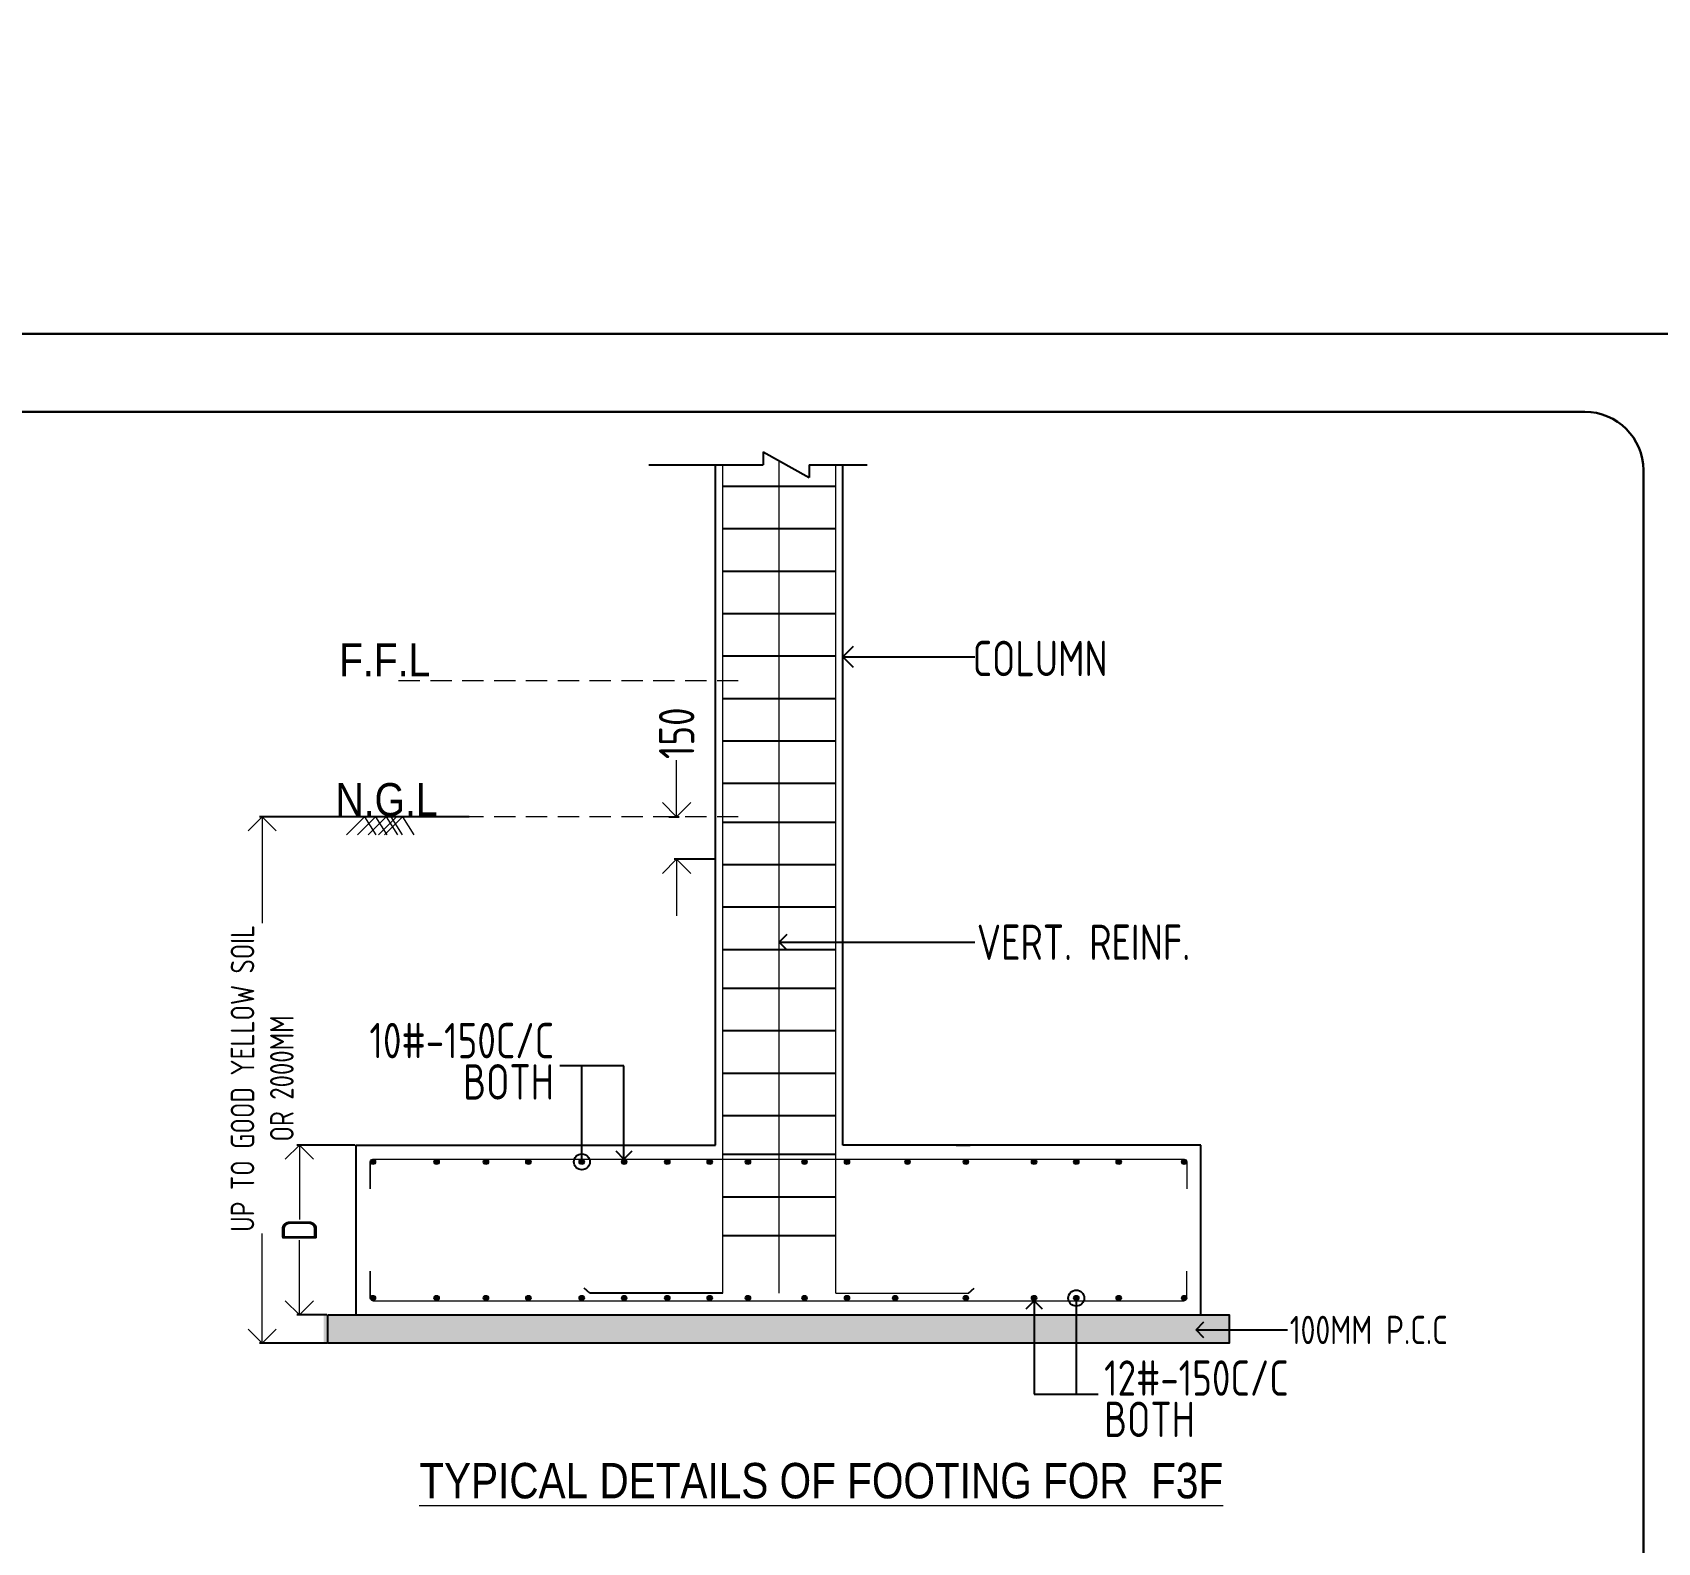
# Model space of a CAD drawing. Header units: inches. Extents: x -605 to 2991212, y -2872845 to 0.
# Drawn here: x 2440631 to 2452114, y -2625734 to -2615065 of the extents above; entities that cross this region are included whole.
import ezdxf
from ezdxf import colors
from ezdxf.entities.mleader import LeaderData, LeaderLine
from ezdxf.enums import TextEntityAlignment as Align
from ezdxf.math import Vec2, Vec3

# ---------------------------------------------------------------- set-up
doc = ezdxf.new("R2010")
doc.units = ezdxf.units.IN
doc.header["$LTSCALE"] = 600
doc.header["$MEASUREMENT"] = 0
doc.linetypes.add('HIDDEN', pattern=[0.375, 0.25, -0.125])
for name, color, linetype, lineweight in [('PV_TEXT_ROMANS', 7, 'Continuous', 0), ('rDIMension', 1, 'Continuous', 18), ('rPCC DASH', 9, 'HIDDEN', 15), ('rRCC 1', 3, 'Continuous', 25), ('rRCC 2', 40, 'Continuous', 15), ('rREINF 1', 1, 'Continuous', 25), ('rSHEET', 2, 'Continuous', 30), ('TEXT3', 7, 'Continuous', 30)]:
    doc.layers.add(name, color=color, linetype=linetype, lineweight=lineweight)
doc.layers.add('S&T_HATCH', color=7, linetype='Continuous')
doc.styles.add('DIM', font='geniso.shx', dxfattribs={"width": 0.85})
doc.styles.add('J.P', font='ARIALN.TTF')
doc.styles.add('ROMANS', font='arial.ttf')
doc.styles.add('TEXT3', font='geniso.shx')
doc.dimstyles.new('ST-150', dxfattribs={"dimscale": 75, "dimtxt": 3, "dimasz": 2, "dimexe": 0.18, "dimexo": 0.0625, "dimgap": 0.2, "dimtad": 0, "dimdec": 0, "dimlfac": 2, "dimzin": 0, "dimdsep": 46, "dimtxsty": 'DIM', "dimblk": 'OPEN90', "dimcen": 0.09, "dimclrd": 256, "dimclrt": 7, "dimadec": 0, "dimazin": 0, "dimtfac": 1, "dimtdec": 0, "dimtofl": 0, "dimtmove": 0, "dimatfit": 3, "dimldrblk": 'OPEN90', "dimfxl": 1, "dimtolj": 1, "dimtzin": 0, "dimlwd": -1, "dimarcsym": 0})
doc.dimstyles.new('ST-50', dxfattribs={"dimscale": 100, "dimtxt": 2.5, "dimasz": 2, "dimexe": 0.18, "dimexo": 0.0625, "dimgap": 0.2, "dimtad": 0, "dimdec": 0, "dimlfac": 0.5, "dimzin": 0, "dimdsep": 46, "dimtxsty": 'DIM', "dimblk": 'OPEN90', "dimcen": 0.09, "dimclrd": 256, "dimclrt": 7, "dimadec": 0, "dimazin": 0, "dimtfac": 1, "dimtdec": 0, "dimtofl": 0, "dimtmove": 0, "dimatfit": 3, "dimldrblk": 'OPEN90', "dimfxl": 1, "dimtolj": 1, "dimtzin": 0, "dimlwd": -1, "dimarcsym": 0})

# ---------------------------------------------------------------- blocks, each defined once
blk = doc.blocks.new('_Open90')
at = {"color": 0, "linetype": 'ByBlock', "lineweight": -2}
for p, q in [((0, 0), (-1, 0)), ((-0.5, 0.5), (0, 0)), ((0, 0), (-0.5, -0.5))]:
    blk.add_line(p, q, dxfattribs=at)
blk = doc.blocks.new('*D1564')
at = {"layer": 'Defpoints', "color": 0}
for p in [(2442253.703290101, -2620606.482858194), (2443722.596798629, -2620606.482858194), (2442717.820441025, -2624325.845076003)]:
    blk.add_point(p, dxfattribs=at)
at = {"layer": 'rDIMension', "color": 0, "lineweight": -2}
for p, q in [((2443716.346798629, -2620606.482858194), (2442235.703290101, -2620606.482858194)), ((2442711.570441025, -2624325.845076003), (2442235.703290101, -2624325.845076003))]:
    blk.add_line(p, q, dxfattribs=at)
at = {"layer": 'rDIMension'}
for p, q in [((2442253.703290101, -2620806.482858194), (2442253.703290101, -2621358.243251935)), ((2442253.703290101, -2624125.845076003), (2442253.703290101, -2623551.587351934))]:
    blk.add_line(p, q, dxfattribs=at)
at = {"layer": 'rDIMension', "xscale": 200, "yscale": 200, "zscale": 200}
for p, rotation in [((2442253.703290101, -2620606.482858194), 90), ((2442253.703290101, -2624325.845076003), 270)]:
    blk.add_blockref('_Open90', p, dxfattribs=dict(at, rotation=rotation))
at = {"layer": 'rDIMension', "color": 7, "insert": (2442253.703290101, -2622454.915301935), "char_height": 250, "attachment_point": 5, "rotation": 90, "style": 'DIM'}
blk.add_mtext('\\A1;{\\H0.66667x;UP TO GOOD YELLOW SOIL\\POR 2000MM}', dxfattribs=at)
blk = doc.blocks.new('*D1565')
at = {"layer": 'Defpoints', "color": 0}
for p in [(2445120.388200123, -2620606.482858194), (2445182.667822458, -2620906.482858195), (2445457.820441025, -2620906.482858195)]:
    blk.add_point(p, dxfattribs=at)
at = {"layer": 'rDIMension'}
for p, q in [((2445182.667822458, -2620406.482858194), (2445182.667822458, -2620206.482858194)), ((2445182.667822458, -2621106.482858195), (2445182.667822458, -2621306.482858195))]:
    blk.add_line(p, q, dxfattribs=at)
at = {"layer": 'rDIMension', "color": 0, "lineweight": -2}
for p, q in [((2445126.638200123, -2620606.482858194), (2445200.667822458, -2620606.482858194)), ((2445451.570441025, -2620906.482858195), (2445164.667822458, -2620906.482858195))]:
    blk.add_line(p, q, dxfattribs=at)
at = {"layer": 'rDIMension', "xscale": 200, "yscale": 200, "zscale": 200}
for p, rotation in [((2445182.667822458, -2620606.482858194), 270), ((2445182.667822458, -2620906.482858195), 90)]:
    blk.add_blockref('_Open90', p, dxfattribs=dict(at, rotation=rotation))
at = {"layer": 'rDIMension', "color": 7, "insert": (2445182.667822458, -2620016.399196777), "char_height": 250, "attachment_point": 5, "rotation": 90, "style": 'DIM'}
blk.add_mtext('\\A1;150', dxfattribs=at)
blk = doc.blocks.new('*D1566')
at = {"layer": 'Defpoints', "color": 0}
for p in [(2442516.679600186, -2622925.845076002), (2442917.820441025, -2622925.845076002), (2442717.820441025, -2624125.845076003)]:
    blk.add_point(p, dxfattribs=at)
at = {"layer": 'rDIMension', "color": 0, "lineweight": -2}
for p, q in [((2442911.570441025, -2622925.845076002), (2442498.679600186, -2622925.845076002)), ((2442711.570441025, -2624125.845076003), (2442498.679600186, -2624125.845076003))]:
    blk.add_line(p, q, dxfattribs=at)
at = {"layer": 'rDIMension'}
for p, q in [((2442516.679600186, -2623125.845076002), (2442516.679600186, -2623452.720076003)), ((2442516.679600186, -2623925.845076003), (2442516.679600186, -2623598.970076003))]:
    blk.add_line(p, q, dxfattribs=at)
at = {"layer": 'rDIMension', "xscale": 200, "yscale": 200, "zscale": 200}
for p, rotation in [((2442516.679600186, -2622925.845076002), 90), ((2442516.679600186, -2624125.845076003), 270)]:
    blk.add_blockref('_Open90', p, dxfattribs=dict(at, rotation=rotation))
at = {"layer": 'rDIMension', "color": 7, "insert": (2442516.679600186, -2623525.845076003), "char_height": 250, "attachment_point": 5, "rotation": 90, "style": 'DIM'}
blk.add_mtext('\\A1;D', dxfattribs=at)
blk = doc.blocks.new('_DotBlank')
at = {"color": 0, "linetype": 'ByBlock', "lineweight": -2}
blk.add_line((-0.5, 0), (-1, 0), dxfattribs=at)
blk.add_circle((0, 0), 0.5, dxfattribs=at)

msp = doc.modelspace()

# ---------------------------------------------------------------- hatches: boundary and pattern name
at = {"layer": 'rRCC 2'}
h = msp.add_hatch(color=256, dxfattribs=at)
h.dxf.hatch_style = 1
edge = h.paths.add_edge_path()
edge.add_arc((2443036.521220964, -2623044.545855942), 18.70077993899758, 0, 360, ccw=False)
h = msp.add_hatch(color=256, dxfattribs=at)
h.dxf.hatch_style = 1
edge = h.paths.add_edge_path()
edge.add_arc((2443486.521220954, -2623044.545855942), 18.70077993899758, 0, 360, ccw=False)
h = msp.add_hatch(color=256, dxfattribs=at)
h.dxf.hatch_style = 1
edge = h.paths.add_edge_path()
edge.add_arc((2443835.049600089, -2623044.545855942), 18.70077993899758, 0, 360, ccw=False)
h = msp.add_hatch(color=256, dxfattribs=at)
h.dxf.hatch_style = 1
edge = h.paths.add_edge_path()
edge.add_arc((2444135.049600089, -2623044.545855942), 18.70077993899758, 0, 360, ccw=False)
h = msp.add_hatch(color=256, dxfattribs=at)
h.dxf.hatch_style = 1
edge = h.paths.add_edge_path()
edge.add_arc((2444511.77375005, -2623044.545855942), 18.70077993899758, 0, 360, ccw=False)
h = msp.add_hatch(color=256, dxfattribs=at)
h.dxf.hatch_style = 1
edge = h.paths.add_edge_path()
edge.add_arc((2444811.77375005, -2623044.545855942), 18.70077993899758, 0, 360, ccw=False)
h = msp.add_hatch(color=256, dxfattribs=at)
h.dxf.hatch_style = 1
edge = h.paths.add_edge_path()
edge.add_arc((2445116.521220957, -2623044.545855942), 18.70077993899758, 0, 360, ccw=False)
h = msp.add_hatch(color=256, dxfattribs=at)
h.dxf.hatch_style = 1
edge = h.paths.add_edge_path()
edge.add_arc((2445416.521220957, -2623044.545855942), 18.70077993899758, 0, 360, ccw=False)
h = msp.add_hatch(color=256, dxfattribs=at)
h.dxf.hatch_style = 1
edge = h.paths.add_edge_path()
edge.add_arc((2445686.521220957, -2623044.545855942), 18.70077993899758, 0, 360, ccw=False)
h = msp.add_hatch(color=256, dxfattribs=at)
h.dxf.hatch_style = 1
edge = h.paths.add_edge_path()
edge.add_arc((2446086.32584224, -2623044.545855942), 18.70077993899758, 0, 360, ccw=False)
h = msp.add_hatch(color=256, dxfattribs=at)
h.dxf.hatch_style = 1
edge = h.paths.add_edge_path()
edge.add_arc((2446386.32584224, -2623044.545855942), 18.70077993899758, 0, 360, ccw=False)
h = msp.add_hatch(color=256, dxfattribs=at)
h.dxf.hatch_style = 1
edge = h.paths.add_edge_path()
edge.add_arc((2446814.196848554, -2623044.545855942), 18.70077993899758, 0, 360, ccw=False)
h = msp.add_hatch(color=256, dxfattribs=at)
h.dxf.hatch_style = 1
edge = h.paths.add_edge_path()
edge.add_arc((2447226.521220958, -2623044.545855942), 18.70077993899758, 0, 360, ccw=False)
h = msp.add_hatch(color=256, dxfattribs=at)
h.dxf.hatch_style = 1
edge = h.paths.add_edge_path()
edge.add_arc((2447708.266857127, -2623044.545855942), 18.70077993899758, 0, 360, ccw=False)
h = msp.add_hatch(color=256, dxfattribs=at)
h.dxf.hatch_style = 1
edge = h.paths.add_edge_path()
edge.add_arc((2448006.521220964, -2623044.545855942), 18.70077993899758, 0, 360, ccw=False)
h = msp.add_hatch(color=256, dxfattribs=at)
h.dxf.hatch_style = 1
edge = h.paths.add_edge_path()
edge.add_arc((2448306.521220964, -2623044.545855942), 18.70077993899758, 0, 360, ccw=False)
h = msp.add_hatch(color=256, dxfattribs=at)
h.dxf.hatch_style = 1
edge = h.paths.add_edge_path()
edge.add_arc((2448769.119661087, -2623044.545855942), 18.70077993899758, 0, 360, ccw=False)
h = msp.add_hatch(color=256, dxfattribs=at)
h.dxf.hatch_style = 1
edge = h.paths.add_edge_path()
edge.add_arc((2443036.521220964, -2624007.144296063), 18.70077993899758, 0, 360)
h = msp.add_hatch(color=256, dxfattribs=at)
h.dxf.hatch_style = 1
edge = h.paths.add_edge_path()
edge.add_arc((2443486.521220954, -2624007.144296063), 18.70077993899758, 0, 360)
h = msp.add_hatch(color=256, dxfattribs=at)
h.dxf.hatch_style = 1
edge = h.paths.add_edge_path()
edge.add_arc((2443835.049600089, -2624007.144296063), 18.70077993899758, 0, 360)
h = msp.add_hatch(color=256, dxfattribs=at)
h.dxf.hatch_style = 1
edge = h.paths.add_edge_path()
edge.add_arc((2444135.049600089, -2624007.144296063), 18.70077993899758, 0, 360)
h = msp.add_hatch(color=256, dxfattribs=at)
h.dxf.hatch_style = 1
edge = h.paths.add_edge_path()
edge.add_arc((2444511.77375005, -2624007.144296063), 18.70077993899758, 0, 360)
h = msp.add_hatch(color=256, dxfattribs=at)
h.dxf.hatch_style = 1
edge = h.paths.add_edge_path()
edge.add_arc((2444811.77375005, -2624007.144296063), 18.70077993899758, 0, 360)
h = msp.add_hatch(color=256, dxfattribs=at)
h.dxf.hatch_style = 1
edge = h.paths.add_edge_path()
edge.add_arc((2445116.521220957, -2624007.144296063), 18.70077993899758, 0, 360)
h = msp.add_hatch(color=256, dxfattribs=at)
h.dxf.hatch_style = 1
edge = h.paths.add_edge_path()
edge.add_arc((2445416.521220957, -2624007.144296063), 18.70077993899758, 0, 360)
h = msp.add_hatch(color=256, dxfattribs=at)
h.dxf.hatch_style = 1
edge = h.paths.add_edge_path()
edge.add_arc((2445686.521220957, -2624007.144296063), 18.70077993899758, 0, 360)
h = msp.add_hatch(color=256, dxfattribs=at)
h.dxf.hatch_style = 1
edge = h.paths.add_edge_path()
edge.add_arc((2446086.32584224, -2624007.144296063), 18.70077993899758, 0, 360)
h = msp.add_hatch(color=256, dxfattribs=at)
h.dxf.hatch_style = 1
edge = h.paths.add_edge_path()
edge.add_arc((2446386.32584224, -2624007.144296063), 18.70077993899758, 0, 360)
h = msp.add_hatch(color=256, dxfattribs=at)
h.dxf.hatch_style = 1
edge = h.paths.add_edge_path()
edge.add_arc((2446726.521220958, -2624007.144296063), 18.70077993899758, 0, 360)
h = msp.add_hatch(color=256, dxfattribs=at)
h.dxf.hatch_style = 1
edge = h.paths.add_edge_path()
edge.add_arc((2447226.521220958, -2624007.144296063), 18.70077993899758, 0, 360)
h = msp.add_hatch(color=256, dxfattribs=at)
h.dxf.hatch_style = 1
edge = h.paths.add_edge_path()
edge.add_arc((2447708.266857127, -2624007.144296063), 18.70077993899758, 0, 360)
h = msp.add_hatch(color=256, dxfattribs=at)
h.dxf.hatch_style = 1
edge = h.paths.add_edge_path()
edge.add_arc((2448006.521220964, -2624007.144296063), 18.70077993899758, 0, 360)
h = msp.add_hatch(color=256, dxfattribs=at)
h.dxf.hatch_style = 1
edge = h.paths.add_edge_path()
edge.add_arc((2448306.521220964, -2624007.144296063), 18.70077993899758, 0, 360)
h = msp.add_hatch(color=256, dxfattribs=at)
h.dxf.hatch_style = 1
edge = h.paths.add_edge_path()
edge.add_arc((2448769.119661087, -2624007.144296064), 18.70077993899758, 0, 360)
at = {"layer": 'S&T_HATCH', "linetype": 'ByBlock', "transparency": 33554559}
h = msp.add_hatch(dxfattribs=at)
h.set_pattern_fill('AR-CONC', color=256, scale=30)
h.set_pattern_definition([(49.99999999999999, (63515.14827411436, -592161.4811732215), (215.178054780226, -18.82564049477853), [22.5, -247.5]), (355, (63515.14827411436, -592161.4811732215), (-41.6254000839, 225.6576401100035), [18, -198]), (100.45144446, (63533.07977841436, -592163.0499764215), (173.5526540181336, 206.8319972905888), [19.12205759999992, -210.3426335999994]), (46.18420000000001, (63515.14827411436, -592101.4811732215), (320.1723992014717, -49.65578423792296), [33.75, -371.25]), (96.63563549, (63541.82929761436, -592105.6191653215), (280.3985837022685, 292.2355802323651), [28.6831026, -315.5141279999999]), (351.1841639899999, (63515.14827411436, -592101.4811732215), (280.3985835164319, 292.2355800809971), [27, -297.0000003]), (21, (63545.14827411436, -592116.4811732215), (179.0721156355385, -120.7856671996016), [22.5, -247.5]), (326.0000000000001, (63545.14827411436, -592116.4811732215), (72.99459957647451, 217.5450135140559), [18, -198]), (71.45144474, (63560.07095031436, -592126.5466454215), (252.0667130189913, 96.75934584190615), [19.122057, -210.3426336]), (37.50000000000001, (63515.14827411436, -592161.4811732215), (3.647956595187201, 99.86815614939344), [0, -195.6, 0, -201, 0, -198.75]), (7.499999999999999, (63515.14827411436, -592161.4811732215), (78.92086123264458, 118.3235135647081), [0, -114.6, 0, -191.1, 0, -75.75]), (327.5, (63448.24827411435, -592161.4811732215), (160.1467308517227, -6.766461520313927), [0, -75, 0, -234, 0, -310.5]), (317.5, (63418.24827411435, -592161.4811732215), (174.9558508027159, 30.03149469969532), [0, -97.5, 0, -155.4, 0, -220.5])])
h.paths.add_polyline_path([(2449087.820441026, -2624125.845076003), (2442687.820441025, -2624125.845076002), (2442687.820441025, -2624325.845076002), (2449087.820441026, -2624325.845076003)])

# ---------------------------------------------------------------- linework, layer by layer
at = {"layer": 'rPCC DASH'}
for p, q in [((2445617.820441018, -2619646.482858194), (2443160.273842803, -2619646.482858194)), ((2445617.820441018, -2620606.482858194), (2443121.261692517, -2620606.482858194))]:
    msp.add_line(p, q, dxfattribs=at)
at = {"layer": 'rRCC 1'}
for p, q in [((2444985.084949251, -2618118.86406989), (2445794.304278603, -2618118.86406989)), ((2445457.820441025, -2620906.482858194), (2445457.820441025, -2618118.864069889)), ((2445794.304278602, -2618028.791251052), (2446120.196639619, -2618208.936888726)), ((2445794.304278602, -2618028.791251052), (2445794.304278602, -2618118.864069889)), ((2446120.196639619, -2618118.864069889), (2446527.727043765, -2618118.864069889)), ((2446120.196639619, -2618118.864069889), (2446120.196639619, -2618208.936888726)), ((2446357.820441025, -2622925.845076003), (2446357.820441025, -2618118.864069889)), ((2445457.820441025, -2622925.845076003), (2445457.820441025, -2620606.482858194)), ((2442917.820441025, -2624125.845076002), (2442917.820441025, -2622925.845076002)), ((2442917.820441025, -2622925.845076002), (2445457.820441025, -2622925.845076003)), ((2448887.820441025, -2622925.845076003), (2446357.820441025, -2622925.845076003)), ((2447157.820441018, -2622925.845076003), (2447257.820441018, -2622925.845076003)), ((2448887.820441025, -2624125.845076003), (2448887.820441025, -2622925.845076003))]:
    msp.add_line(p, q, dxfattribs=at)
at = {"layer": 'rRCC 1', "color": 2}
for p, q in [((2445507.820441025, -2618269.902462702), (2446307.820441025, -2618269.902462701)), ((2445507.820441025, -2618569.902462702), (2446307.820441025, -2618569.902462702)), ((2445507.820441025, -2618869.902462702), (2446307.820441025, -2618869.902462702)), ((2445507.820441025, -2619169.902462702), (2446307.820441025, -2619169.902462702)), ((2445507.820441025, -2619469.902462702), (2446307.820441025, -2619469.902462702)), ((2445507.820441025, -2619769.902462702), (2446307.820441025, -2619769.902462702)), ((2445507.820441025, -2620069.902462701), (2446307.820441026, -2620069.902462702)), ((2445507.820441025, -2620369.902462702), (2446307.820441025, -2620369.902462702)), ((2445507.820441025, -2620643.51413682), (2446307.820441025, -2620643.51413682)), ((2445507.820441025, -2620943.51413682), (2446307.820441025, -2620943.51413682)), ((2445507.820441025, -2621243.514136819), (2446307.820441026, -2621243.51413682)), ((2445507.820441025, -2621543.51413682), (2446307.820441025, -2621543.51413682)), ((2445507.820441025, -2621817.125810937), (2446307.820441025, -2621817.125810937)), ((2445507.820441025, -2622117.125810937), (2446307.820441025, -2622117.125810937)), ((2445507.820441025, -2622417.125810937), (2446307.820441026, -2622417.125810937)), ((2445507.820441025, -2622717.125810937), (2446307.820441025, -2622717.125810937)), ((2445507.820441025, -2622990.737485055), (2446307.820441025, -2622990.737485055)), ((2445507.820441025, -2623290.737485056), (2446307.820441025, -2623290.737485056)), ((2445507.820441025, -2623564.349159174), (2446307.820441025, -2623564.349159174)), ((2444569.660441028, -2623971.970309982), (2444529.539674966, -2623937.969725992)), ((2445507.820441025, -2623971.970309982), (2444569.660441028, -2623971.970309982)), ((2447245.533775925, -2623971.970309978), (2447285.654541987, -2623937.969725987))]:
    msp.add_line(p, q, dxfattribs=at)
at = {"layer": 'rRCC 1'}
msp.add_lwpolyline([(2442717.820441025, -2624125.845076002), (2449087.820441026, -2624125.845076003), (2449087.820441026, -2624325.845076003), (2442717.820441025, -2624325.845076002)], close=True, dxfattribs=at)
at = {"layer": 'rRCC 2'}
for p, q in [((2445507.820441025, -2623971.970309982), (2445507.820441025, -2618118.864069889)), ((2445907.820441025, -2623971.970309982), (2445907.820441024, -2618091.540317652)), ((2446307.820441025, -2623971.970309982), (2446307.820441025, -2618118.864069889)), ((2446307.820441026, -2623971.970309982), (2446307.820441025, -2618118.864069889)), ((2442977.596798642, -2620606.482858194), (2442849.717484493, -2620734.539743287)), ((2443054.6899955, -2620606.482858194), (2442926.810681351, -2620734.539743287)), ((2442977.596798642, -2620606.482858194), (2443057.406865872, -2620734.539743287)), ((2443130.535160033, -2620606.482858194), (2443002.655845883, -2620734.539743287)), ((2443054.6899955, -2620606.482858194), (2443134.500062731, -2620734.539743287)), ((2443202.769031025, -2620606.482858194), (2443074.889716877, -2620734.539743287)), ((2443244.918411393, -2620606.482858194), (2443117.039097244, -2620734.539743287)), ((2443130.535160033, -2620606.482858194), (2443210.345227263, -2620734.539743287)), ((2443162.754683198, -2620606.482858194), (2443242.564750428, -2620734.539743287)), ((2443244.918411393, -2620606.482858194), (2443324.728478624, -2620734.539743287)), ((2446307.820441027, -2623971.970309982), (2447245.533775925, -2623971.970309978))]:
    msp.add_line(p, q, dxfattribs=at)
for points in [[(2443017.820441025, -2623235.845076003), (2443017.820441025, -2623044.545855942)], [(2443017.820441025, -2623044.545855942), (2443017.820441025, -2623235.845076003)], [(2443036.521220964, -2623025.845076003), (2448769.119661087, -2623025.845076003)], [(2448787.820441026, -2623044.545855942), (2448787.820441026, -2623235.845076003)], [(2443017.820441025, -2623815.845076002), (2443017.820441025, -2624007.144296063)], [(2443017.820441025, -2624007.144296063), (2443017.820441025, -2623815.845076003)], [(2448787.820441026, -2624007.144296064), (2448787.820441026, -2623815.845076003)], [(2443036.521220964, -2624025.845076002), (2448769.119661087, -2624025.845076003)]]:
    msp.add_lwpolyline(points, dxfattribs=at)
for centre in [(2443036.521220964, -2623044.545855942), (2443036.521220964, -2623044.545855942), (2443486.521220954, -2623044.545855942), (2443486.521220954, -2623044.545855942), (2443835.049600089, -2623044.545855942), (2443835.049600089, -2623044.545855942), (2444135.049600089, -2623044.545855942), (2444135.049600089, -2623044.545855942), (2444511.77375005, -2623044.545855942), (2444511.77375005, -2623044.545855942), (2444811.77375005, -2623044.545855942), (2444811.77375005, -2623044.545855942), (2445116.521220957, -2623044.545855942), (2445116.521220957, -2623044.545855942), (2445416.521220957, -2623044.545855942), (2445416.521220957, -2623044.545855942), (2445686.521220957, -2623044.545855942), (2445686.521220957, -2623044.545855942), (2446086.32584224, -2623044.545855942), (2446086.32584224, -2623044.545855942), (2446386.32584224, -2623044.545855942), (2446386.32584224, -2623044.545855942), (2446814.196848554, -2623044.545855942), (2446814.196848554, -2623044.545855942), (2447226.521220958, -2623044.545855942), (2447226.521220958, -2623044.545855942), (2447708.266857127, -2623044.545855942), (2447708.266857127, -2623044.545855942), (2448006.521220964, -2623044.545855942), (2448006.521220964, -2623044.545855942), (2448306.521220964, -2623044.545855942), (2448306.521220964, -2623044.545855942), (2448769.119661087, -2623044.545855942), (2448769.119661087, -2623044.545855942), (2443036.521220964, -2624007.144296063), (2443036.521220964, -2624007.144296063), (2443486.521220954, -2624007.144296063), (2443486.521220954, -2624007.144296063), (2443835.049600089, -2624007.144296063), (2443835.049600089, -2624007.144296063), (2444135.049600089, -2624007.144296063), (2444135.049600089, -2624007.144296063), (2444511.77375005, -2624007.144296063), (2444511.77375005, -2624007.144296063), (2444811.77375005, -2624007.144296063), (2444811.77375005, -2624007.144296063), (2445116.521220957, -2624007.144296063), (2445116.521220957, -2624007.144296063), (2445416.521220957, -2624007.144296063), (2445416.521220957, -2624007.144296063), (2445686.521220957, -2624007.144296063), (2445686.521220957, -2624007.144296063), (2446086.32584224, -2624007.144296063), (2446086.32584224, -2624007.144296063), (2446386.32584224, -2624007.144296063), (2446386.32584224, -2624007.144296063), (2446726.521220958, -2624007.144296063), (2446726.521220958, -2624007.144296063), (2447226.521220958, -2624007.144296063), (2447226.521220958, -2624007.144296063), (2447708.266857127, -2624007.144296063), (2447708.266857127, -2624007.144296063), (2448006.521220964, -2624007.144296063), (2448006.521220964, -2624007.144296063), (2448306.521220964, -2624007.144296063), (2448306.521220964, -2624007.144296063), (2448769.119661087, -2624007.144296064), (2448769.119661087, -2624007.144296064)]:
    msp.add_circle(centre, 18.70077993899758, dxfattribs=at)
at = {"layer": 'rSHEET'}
msp.add_lwpolyline([(2394707.349608259, -2658104.077594464), (2452564.729573122, -2658104.077594464), (2452564.729573122, -2617194.777293525), (2394707.349608259, -2617194.777293525)], close=True, dxfattribs=at)
msp.add_lwpolyline([(2395671.639274341, -2657554.088096686), (2451600.439907041, -2657554.088096686, 0.414213562373095), (2452013.706906791, -2657140.821096937), (2452013.706906791, -2618158.033791052, 0.414213562373095), (2451600.439907042, -2617744.766791304), (2395671.639274341, -2617744.766791304, 0.414213562373095), (2395258.372274591, -2618158.033791052), (2395258.372274591, -2657140.821096937, 0.414213562373095)], format="xyb", close=True, dxfattribs=at)

# ---------------------------------------------------------------- texts
at = {"layer": 'PV_TEXT_ROMANS', "style": 'J.P'}
msp.add_text('%%UTYPICAL DETAILS OF FOOTING FOR  F3F', height=250, rotation=359.9999999999999, dxfattribs=at).set_placement((2446204.245919737, -2625296.85642047), align=Align.MIDDLE)
at = {"layer": 'rDIMension', "color": 7, "line_spacing_factor": 0.7, "style": 'DIM'}
for s, insert, char_height, attachment_point in [('\\A1;10#-150C/C\\PBOTH', (2444316.358355238, -2622333.675805241), 249.9999999999999, 6), ('\\A1;12#-150C/C\\PBOTH', (2448203.1781199, -2624718.014346764), 250, 4)]:
    msp.add_mtext(s, dxfattribs=dict(at, insert=insert, char_height=char_height, attachment_point=attachment_point))
at = {"layer": 'rDIMension', "color": 7, "insert": (2449515.259499087, -2624232.10547367), "char_height": 200, "attachment_point": 4, "style": 'DIM'}
msp.add_mtext('\\A1;100MM P.C.C', dxfattribs=at)
at = {"layer": 'rRCC 2', "color": 7, "char_height": 250, "style": 'DIM'}
for s, insert, attachment_point in [('\\A1; COLUMN ', (2448228.216305188, -2619488.011772541), 6), ('\\A1;VERT. REINF.', (2447303.587185994, -2621492.963641284), 4)]:
    msp.add_mtext(s, dxfattribs=dict(at, insert=insert, attachment_point=attachment_point))
at = {"layer": 'TEXT3', "style": 'ROMANS', "width": 0.85}
for s, p in [('F.F.L', (2442797.052375277, -2619613.218655109)), ('N.G.L', (2442771.702933826, -2620600.996017907))]:
    msp.add_text(s, height=232.5536011379122, dxfattribs=at).set_placement(p)

# ---------------------------------------------------------------- dimensions: what is measured, and where the dimension line sits
at = {"layer": 'rDIMension'}
dim = msp.add_linear_dim(base=(2445182.667822458, -2620906.482858195), p1=(2445120.388200123, -2620606.482858194), p2=(2445457.820441025, -2620906.482858195), angle=90, dimstyle='ST-50', dxfattribs=at)
dim.commit()
dim.dimension.update_dxf_attribs({"geometry": '*D1565', "text_midpoint": (2445182.667822458, -2620016.399196777), "dimtype": 160})
dim = msp.add_linear_dim(base=(2442253.703290101, -2620606.482858194), p1=(2442717.820441025, -2624325.845076003), p2=(2443722.596798629, -2620606.482858194), angle=90, text='{\\H0.66667x;UP TO GOOD YELLOW SOIL\\POR 2000MM}', dimstyle='ST-50', dxfattribs=at)
dim.commit()
dim.dimension.update_dxf_attribs({"geometry": '*D1564', "text_midpoint": (2442253.703290101, -2622454.915301935), "dimtype": 160})
dim = msp.add_linear_dim(base=(2442516.679600186, -2622925.845076002), p1=(2442717.820441025, -2624125.845076003), p2=(2442917.820441025, -2622925.845076002), angle=90, text='D', dimstyle='ST-50', dxfattribs=at)
dim.commit()
dim.dimension.update_dxf_attribs({"geometry": '*D1566', "text_midpoint": (2442516.679600186, -2623525.845076003)})

# ---------------------------------------------------------------- leaders
at = {"layer": 'rRCC 2', "color": 7}
ml = msp.add_multileader_mtext('Standard', dxfattribs=at)
ml.set_content('\\A1;\\W0.85;(a)4-12# ', color=7, style='TEXT3')
ml.set_leader_properties(color=256, linetype='ByLayer', lineweight=-1)
ml.set_arrow_properties(name='DOTBLANK')
ml.build(insert=Vec2(0, 0))
ml.multileader.update_dxf_attribs({"text_top_attachment_type": 0, "text_bottom_attachment_type": 0, "dogleg_length": 7.469940020243327, "arrow_head_size": 187.5, "scale": 75})
ctx = ml.context
ctx.base_point, ctx.scale, ctx.char_height, ctx.arrow_head_size, ctx.landing_gap_size, ctx.plane_origin = Vec3(2474235.518732073, -2625457.084461873), 75, 250, 187.5, 6.75, Vec3(2469885.521358189, -2625505.029932146)
ctx.text_align_type = 2
notes = []
notes.append((ctx, [(0, (0, 0, 0), (0, 0), (1, 0), 1, [])]))
ctx.mtext.insert, ctx.mtext.alignment, ctx.mtext.flow_direction = Vec3(2475262.185070655, -2625325.834461873), 3, 5
at = {"layer": 'rREINF 1'}
msp.add_leader([(2446357.820441025, -2619475.650671734), (2447289.599873853, -2619475.650671734)], dimstyle='ST-150', dxfattribs=at)
at = {"layer": 'rREINF 1', "annotation_type": 0, "has_hookline": 1, "hookline_direction": 0, "text_width": 1530, "horizontal_direction": (1, 1.430212185077031e-12, 0)}
msp.add_leader([(2445907.820441025, -2621492.963641284), (2447288.587185994, -2621492.963641284)], dimstyle='ST-150', override={"dimasz": 1.5}, dxfattribs=at)
at = {"layer": 'rREINF 1'}
for points, override in [([(2444810.394210073, -2623025.845076004), (2444810.394210073, -2622365.858066685), (2444357.926338474, -2622365.858066685)], {"dimasz": 1.5}), ([(2444513.015254173, -2623044.545855942), (2444513.015254173, -2622365.858066685), (2444357.926338474, -2622365.858066685)], {"dimasz": 1.5, "dimldrblk": 'DotBlank'}), ([(2448006.521220964, -2624007.144296063), (2448006.521220964, -2624685.832085321), (2448161.610136664, -2624685.832085321)], {"dimasz": 1.5, "dimldrblk": 'DotBlank'}), ([(2447709.142265065, -2624025.845076002), (2447709.142265065, -2624685.832085321), (2448161.610136664, -2624685.832085321)], {"dimasz": 1.5})]:
    msp.add_leader(points, dimstyle='ST-150', override=override, dxfattribs=at)
at = {"layer": 'rREINF 1', "annotation_type": 0, "has_hookline": 1, "hookline_direction": 0, "text_width": 1122}
msp.add_leader([(2448852.806436344, -2624232.10547367), (2449500.259499087, -2624232.10547367)], dimstyle='ST-150', override={"dimasz": 1.5}, dxfattribs=at)
for ctx, leaders in notes:
    for number, flags, end, landing, length, lines in leaders:
        leader = LeaderData()
        leader.index, (leader.has_last_leader_line, leader.has_dogleg_vector, leader.attachment_direction) = number, flags
        leader.last_leader_point, leader.dogleg_vector, leader.dogleg_length = Vec3(end), Vec3(landing), length
        for number, points, colour, breaks in lines:
            line = LeaderLine()
            line.index, line.vertices, line.color, line.breaks = number, Vec3.list(points), colors.encode_raw_color(colour), breaks
            leader.lines.append(line)
        ctx.leaders.append(leader)

doc.saveas('drawing.dxf')
